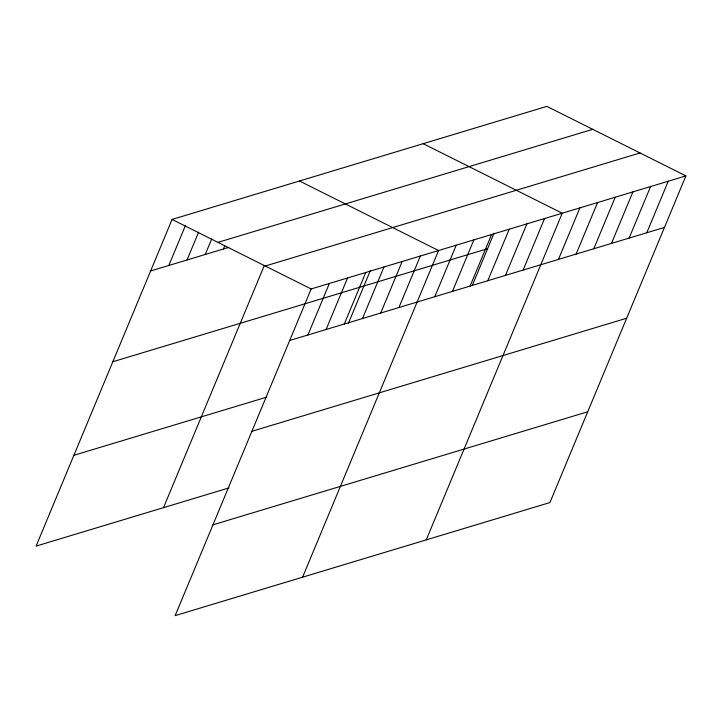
<?xml version="1.0" encoding="UTF-8"?>
<svg xmlns="http://www.w3.org/2000/svg" width="722" height="722" viewBox="0 0 722 722"><rect width="100%" height="100%" fill="white"/><g stroke="black" fill="none" stroke-linecap="round" stroke-linejoin="round"><path stroke-width="1.08" d="M685.9 175.906L311.146 288.962L175.166 615.622L549.929 502.566L685.9 175.906L546.834 106.378L172.071 219.434L36.1 546.094L228.991 487.901M168.831 265.461L185.554 225.273M187.034 259.974L198.613 232.15M205.238 254.478L211.672 239.027M223.441 248.991L224.722 245.895M163.515 507.647L264.297 265.534M307.897 334.999L329.349 283.475M326.1 329.503L347.553 277.979M344.304 324.016L365.756 272.492M348.347 323.42L370.359 270.524M362.507 318.519L383.951 266.996M380.711 313.032L402.154 261.508M398.914 307.545L420.357 256.021M302.59 577.185L438.561 250.525L299.495 180.996M434.779 296.724L456.232 245.2M452.45 291.39L473.894 239.866M470.112 286.056L491.565 234.542M472.45 285.073L494.028 233.215M487.783 280.732L509.227 229.208M505.445 275.398L526.898 223.874M523.116 270.073L544.559 218.549M426.26 539.875L562.23 213.216L423.164 143.687M558.449 259.415L579.901 207.891M576.12 254.081L597.563 202.557M593.782 248.756L615.234 197.232M611.453 243.422L632.896 191.899M629.115 238.098L650.567 186.574M646.786 232.764L668.229 181.24M217.972 242.375L592.726 129.319M150.627 270.958L228.793 247.375M265.254 266.021L640.008 152.965M112.831 361.749L487.585 248.693M289.693 340.486L664.457 227.43M73.897 455.293L266.779 397.109M251.906 431.287L626.66 318.231M212.963 524.831L587.717 411.775M172.071 219.434L311.146 288.962"/></g></svg>
